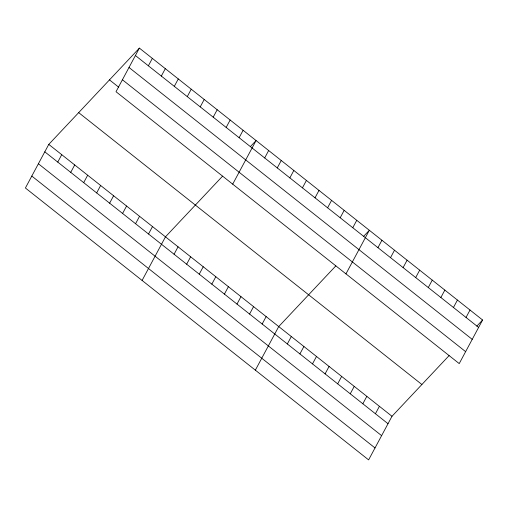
<?xml version="1.0" encoding="UTF-8"?>
<svg xmlns="http://www.w3.org/2000/svg" width="508" height="508" viewBox="0 0 508 508"><rect width="100%" height="100%" fill="white"/><g stroke="black" fill="none" stroke-linecap="round" stroke-linejoin="round"><path stroke-width="0.76" d="M139.382 48.114L116.008 91.713L459.226 363.595L482.6 320.002L139.382 48.114L48.774 144.405L25.4 187.998L368.618 459.886L391.992 416.287L449.104 355.594M57.76 162.096L61.741 154.673M70.726 172.371L74.708 164.948M83.693 182.639L87.674 175.216M148.374 65.811L152.349 58.388M96.66 192.913L100.641 185.49M161.334 76.079L165.316 68.656M109.626 203.181L113.608 195.758M174.301 86.354L178.283 78.93M122.593 213.455L126.575 206.032M187.268 96.622L191.249 89.198M135.56 223.723L139.541 216.3M200.235 106.896L204.216 99.473M148.526 233.998L152.502 226.574M213.201 117.164L217.183 109.741M142.094 280.441L165.468 236.842L222.587 176.149M226.168 127.438L230.149 120.015M174.073 254.235L178.054 246.812M239.135 137.706L243.11 130.283M186.658 264.204L190.64 256.781M232.702 184.156L256.076 140.557L250.311 146.685M199.244 274.174L203.225 266.751M264.681 157.95L268.662 150.527M211.83 284.143L215.811 276.72M277.266 167.919L281.248 160.496M224.415 294.113L228.39 286.69M289.852 177.889L293.834 170.466M236.995 304.082L240.976 296.659M302.438 187.852L306.419 180.435M249.58 314.052L253.562 306.629M315.024 197.822L318.999 190.398M262.166 324.021L266.148 316.598M327.603 207.791L331.584 200.368M255.353 370.161L278.733 326.568L335.845 265.875M340.189 217.761L344.17 210.337M287.337 343.954L291.313 336.531M352.774 227.73L356.756 220.307M299.917 353.924L303.898 346.5M345.961 273.875L369.341 230.276L363.569 236.411M312.503 363.893L316.484 356.47M377.946 247.669L381.921 240.246M325.088 373.863L329.07 366.439M390.525 257.639L394.506 250.215M337.674 383.832L341.655 376.409M403.111 267.608L407.092 260.185M350.26 393.802L354.235 386.378M415.696 277.578L419.678 270.154M362.845 403.771L366.82 396.348M428.282 287.547L432.264 280.124M375.425 413.741L379.406 406.317M440.868 297.517L444.849 290.093M453.454 307.486L457.429 300.063M466.033 317.456L470.014 310.032M476.828 326.13L482.6 320.002M135.407 55.537L478.619 327.425M129.007 67.475L472.218 339.357M122.409 79.775L465.626 351.657M109.487 79.889L118.745 87.23M78.677 112.63L421.894 384.512M48.774 144.405L391.992 416.287M44.799 151.828L388.01 423.71M38.398 163.766L381.61 435.648M31.801 176.06L375.018 447.948"/></g></svg>
